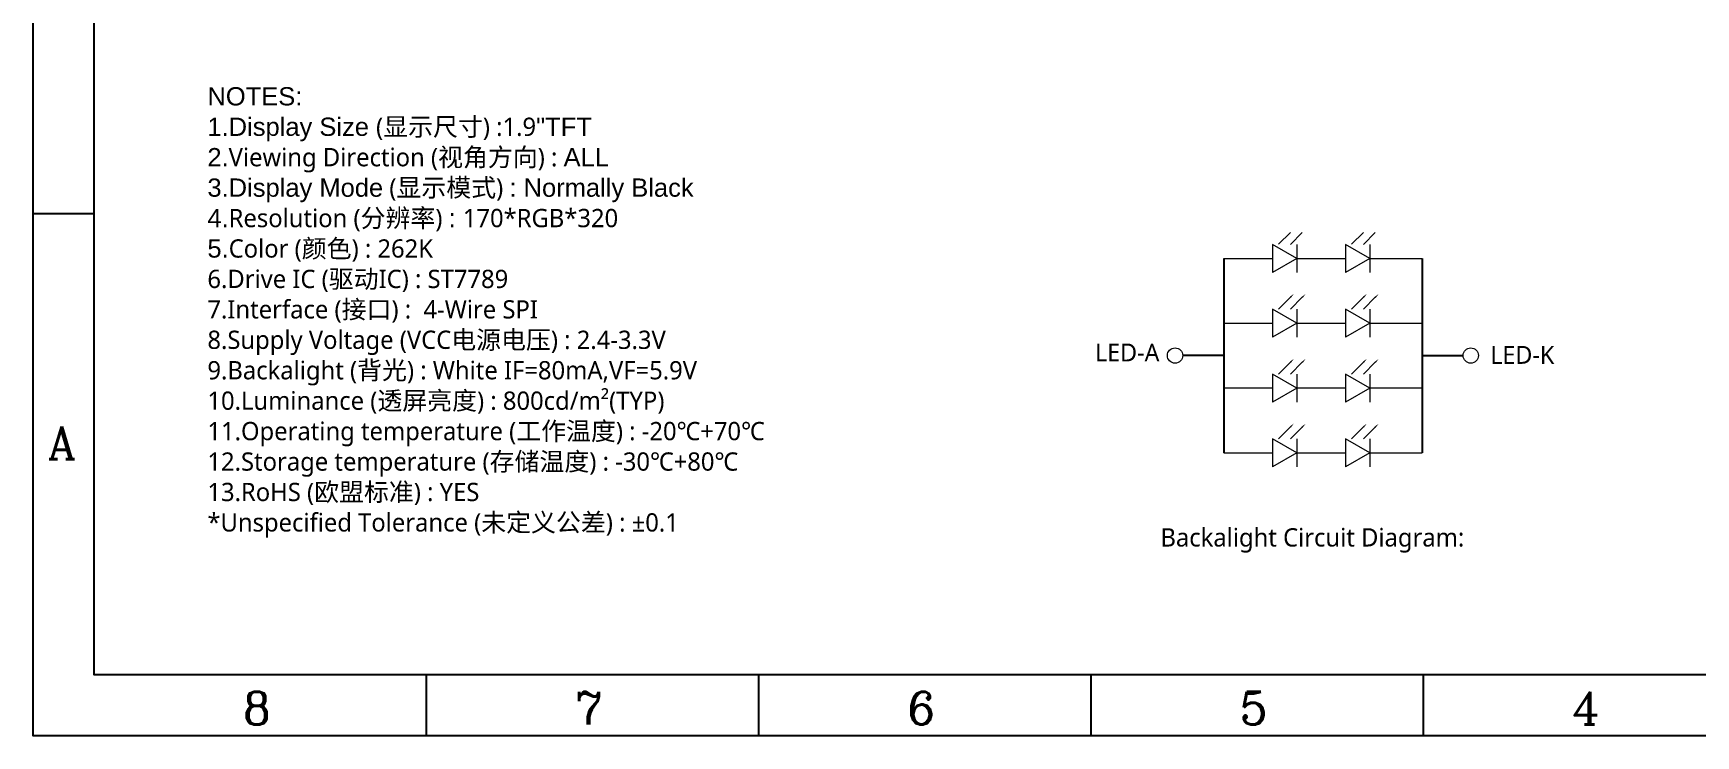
# Model space of a CAD drawing. Header units: millimetres. Extents: x 291 to 1585, y 239 to 465.
# Drawn here: x 1264.9 to 1456.1, y 238.9 to 319.7 of the extents above; entities that cross this region are included whole.
import ezdxf

# ---------------------------------------------------------------- set-up
doc = ezdxf.new("R2010")
doc.units = ezdxf.units.MM
doc.layers.add('1-标准图框', color=40, linetype='Continuous')
doc.layers.add('2-BL', color=3, linetype='Continuous')
doc.styles.add('ROMANC', font='romanc.shx', dxfattribs={"bigfont": 'gbcbig.shx'})
doc.styles.add('ZY样式1', font='')
doc.styles.add('宋体', font='')
doc.styles.get('ZY样式1').set_extended_font_data('Microsoft YaHei')
doc.styles.get('宋体').set_extended_font_data('Microsoft YaHei')

msp = doc.modelspace()

# ---------------------------------------------------------------- linework, layer by layer
at = {"layer": '1-标准图框', "color": 7}
for p, q in [((1271.909, 298.878), (1264.911, 298.878)), ((1310.131, 238.853), (1310.131, 245.852)), ((1348.353, 238.853), (1348.353, 245.852)), ((1386.575, 238.853), (1386.575, 245.852)), ((1424.797, 245.852), (1424.797, 238.853))]:
    msp.add_line(p, q, dxfattribs=at)
for points in [[(1264.911, 464.954), (1584.682, 464.954), (1584.682, 238.853), (1264.911, 238.853)], [(1271.909, 457.956), (1577.684, 457.956), (1577.684, 245.852), (1271.909, 245.852)]]:
    msp.add_lwpolyline(points, close=True, dxfattribs=at)
at = {"layer": '2-BL', "color": 4, "linetype": 'Continuous', "lineweight": 9}
for p, q in [((1407.46, 295.368), (1407.46, 292.149)), ((1410.248, 293.758), (1407.46, 295.368)), ((1410.248, 295.368), (1410.248, 292.149)), ((1415.857, 295.368), (1415.857, 292.149)), ((1418.645, 293.758), (1415.857, 295.368)), ((1418.645, 295.368), (1418.645, 292.149)), ((1401.85, 293.758), (1407.46, 293.758)), ((1410.248, 293.758), (1407.46, 292.149)), ((1410.248, 293.758), (1415.857, 293.758)), ((1418.645, 293.758), (1415.857, 292.149)), ((1418.645, 293.758), (1424.645, 293.758)), ((1407.46, 287.918), (1407.46, 284.7)), ((1410.248, 286.309), (1407.46, 287.918)), ((1410.248, 287.918), (1410.248, 284.7)), ((1415.857, 287.918), (1415.857, 284.7)), ((1418.645, 286.309), (1415.857, 287.918)), ((1418.645, 287.918), (1418.645, 284.7)), ((1401.85, 286.309), (1407.46, 286.309)), ((1410.248, 286.309), (1407.46, 284.7)), ((1410.248, 286.309), (1415.857, 286.309)), ((1418.645, 286.309), (1415.857, 284.7)), ((1418.645, 286.309), (1424.645, 286.309)), ((1407.46, 280.448), (1407.46, 277.229)), ((1410.248, 278.838), (1407.46, 280.448)), ((1410.248, 280.448), (1410.248, 277.229)), ((1415.857, 280.448), (1415.857, 277.229)), ((1418.645, 278.838), (1415.857, 280.448)), ((1418.645, 280.448), (1418.645, 277.229)), ((1401.85, 278.86), (1407.46, 278.86)), ((1410.248, 278.838), (1407.46, 277.229)), ((1410.211, 278.86), (1415.857, 278.86)), ((1418.645, 278.838), (1415.857, 277.229)), ((1418.608, 278.86), (1424.645, 278.86)), ((1407.46, 272.998), (1407.46, 269.78)), ((1410.248, 271.389), (1407.46, 272.998)), ((1410.248, 272.998), (1410.248, 269.78)), ((1415.857, 272.998), (1415.857, 269.78)), ((1418.645, 271.389), (1415.857, 272.998)), ((1418.645, 272.998), (1418.645, 269.78)), ((1401.85, 271.41), (1407.46, 271.41)), ((1410.248, 271.389), (1407.46, 269.78)), ((1410.211, 271.41), (1415.857, 271.41)), ((1418.645, 271.389), (1415.857, 269.78)), ((1418.608, 271.41), (1424.645, 271.41))]:
    msp.add_line(p, q, dxfattribs=at)
at = {"layer": '2-BL', "color": 4}
for p, q in [((1401.85, 293.758), (1401.85, 271.41)), ((1424.645, 293.758), (1424.645, 271.41)), ((1401.85, 282.584), (1397.124, 282.584)), ((1424.645, 282.584), (1429.371, 282.584))]:
    msp.add_line(p, q, dxfattribs=at)
at = {"layer": '2-BL', "color": 4, "linetype": 'Continuous', "lineweight": 9}
for points in [[(1409.52, 296.746), (1408.151, 295.377)], [(1410.873, 296.731), (1409.504, 295.362)], [(1417.918, 296.746), (1416.548, 295.377)], [(1419.27, 296.731), (1417.901, 295.362)], [(1409.52, 289.296), (1408.151, 287.927)], [(1410.873, 289.281), (1409.504, 287.912)], [(1417.918, 289.296), (1416.548, 287.927)], [(1419.27, 289.281), (1417.901, 287.912)], [(1409.52, 281.826), (1408.151, 280.457)], [(1410.873, 281.811), (1409.504, 280.441)], [(1417.918, 281.826), (1416.548, 280.457)], [(1419.27, 281.811), (1417.901, 280.441)], [(1409.52, 274.376), (1408.151, 273.007)], [(1410.873, 274.361), (1409.504, 272.992)], [(1417.918, 274.376), (1416.548, 273.007)], [(1419.27, 274.361), (1417.901, 272.992)]]:
    msp.add_lwpolyline(points, dxfattribs=at)
for centre in [(1396.241, 282.584), (1430.255, 282.584)]:
    msp.add_circle(centre, 0.884, dxfattribs=at)
for points in [[(1409.458, 289.359), (1409.895, 289.671), (1409.583, 289.234)], [(1410.811, 289.344), (1411.248, 289.656), (1410.936, 289.219)], [(1417.855, 289.359), (1418.293, 289.671), (1417.98, 289.234)], [(1419.208, 289.344), (1419.645, 289.656), (1419.333, 289.219)], [(1409.458, 281.888), (1409.895, 282.201), (1409.583, 281.763)], [(1410.811, 281.873), (1411.248, 282.186), (1410.936, 281.748)], [(1417.855, 281.888), (1418.293, 282.201), (1417.98, 281.763)], [(1419.208, 281.873), (1419.645, 282.186), (1419.333, 281.748)], [(1409.458, 274.439), (1409.895, 274.751), (1409.583, 274.314)], [(1410.811, 274.424), (1411.248, 274.736), (1410.936, 274.299)], [(1417.855, 274.439), (1418.293, 274.751), (1417.98, 274.314)], [(1419.208, 274.424), (1419.645, 274.736), (1419.333, 274.299)]]:
    msp.add_solid(points, dxfattribs=at)

# ---------------------------------------------------------------- texts
at = {"layer": '1-标准图框', "color": 7, "style": 'ROMANC'}
for s, p in [('A', (1266.577, 270.668)), ('8', (1289.011, 240.131)), ('7', (1327.233, 240.131)), ('6', (1365.455, 240.131)), ('5', (1403.676, 240.131)), ('4', (1441.898, 240.131))]:
    msp.add_text(s, height=3.768, dxfattribs=at).set_placement(p)
at = {"layer": '1-标准图框', "color": 7, "attachment_point": 1, "style": 'ZY样式1'}
for s, insert, char_height, width in [('{\\fArial|b0|i0|c0|p34;\\C0;NOTES:\\P1.Display\\fArial|b0|i0|c134|p34; \\fArial|b0|i0|c0|p34;Size \\fMicrosoft YaHei|b0|i0|c134|p34;(显示尺寸) :1.9\\fArial|b0|i0|c0|p34;"TFT\\P2.\\fMicrosoft YaHei|b0|i0|c134|p34;Viewing Direction (视角方向) : \\fArial|b0|i0|c0|p34;\\C7;ALL\\P3.Display Mode\\fMicrosoft YaHei|b0|i0|c134|p34;\\C0; (显示模式) \\fArial|b0|i0|c0|p34;\\C7;: \\C0;Normally\\fArial|b0|i0|c134|p34; \\fArial|b0|i0|c0|p34;Black\\C7;\\P4.\\fMicrosoft YaHei|b0|i0|c134|p34;\\C0;Resolution (分辨率) \\fArial|b0|i0|c0|p34;\\C7;: \\fMicrosoft YaHei|b0|i0|c134|p34;\\C0;170*RGB*320\\P\\fArial|b0|i0|c0|p34;\\C7;5.\\fMicrosoft YaHei|b0|i0|c134|p34;\\C0;Color (颜色) : 262K\\P6.Drive IC (驱动IC) : ST7789\\P7.Interface (接口) :  4-Wire SPI\\P8.Supply Voltage (VCC电源电压) : 2.4-3.3V\\P\\fMicrosoft JhengHei|b0|i0|c134|p34;9.Backalight\\fMicrosoft YaHei|b0|i0|c134|p34; (背光) : White IF=80mA,VF=5.9V\\P10.Luminance (透屏亮度) : 800cd/m²(TYP)\\P11.Operating temperature (工作温度) : -20℃+70℃\\P12.Storage temperature (存储温度) : -30℃+80℃\\P13.RoHS (欧盟标准) : YES\\P*Unspecified Tolerance (未定义公差) : %%P0.1}', (1284.943, 313.45), 2.099914, 88.48001), ('{\\C0;Backalight Circuit Diagram:}', (1394.561, 262.718), 2.09991, 37.19296)]:
    msp.add_mtext(s, dxfattribs=dict(at, insert=insert, char_height=char_height, width=width))
at = {"layer": '2-BL', "color": 4, "style": '宋体'}
for s, p in [('LED-A', (1387.029, 281.904)), ('LED-K', (1432.495, 281.629))]:
    msp.add_text(s, height=2.0553, dxfattribs=at).set_placement(p)

doc.saveas('drawing.dxf')
